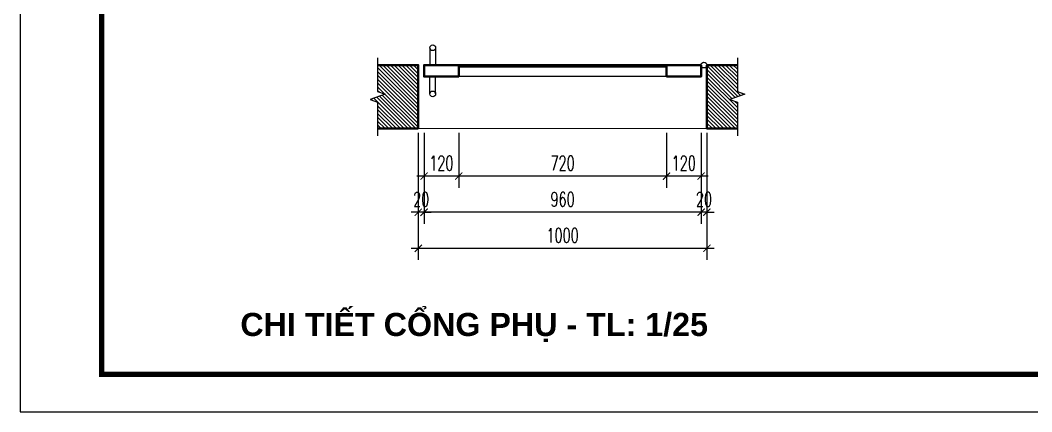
# Model space of a CAD drawing. Header units: millimetres. Extents: x -229618 to 2906, y -178063 to 96806.
# Drawn here: x -147429 to -140418, y -78701 to -75988 of the extents above; entities that cross this region are included whole.
import ezdxf
from ezdxf.enums import TextEntityAlignment as Align

# ---------------------------------------------------------------- set-up
doc = ezdxf.new("R2010")
doc.units = ezdxf.units.MM
doc.header["$LTSCALE"] = 200
doc.header["$MEASUREMENT"] = 0
doc.header["$PDMODE"] = 3
doc.header["$PDSIZE"] = 50
doc.layers.get('0').update_dxf_attribs({"color": 95, "linetype": 'CONTINUOUS'})
doc.layers.get('DEFPOINTS').update_dxf_attribs({"linetype": 'CONTINUOUS'})
for name, color, linetype, lineweight in [('cat', 1, 'CONTINUOUS', 40), ('hatch', 250, 'CONTINUOUS', 5), ('thay', 7, 'CONTINUOUS', 18)]:
    doc.layers.add(name, color=color, linetype=linetype, lineweight=lineweight)
for name, color, linetype in [('CUA', 145, 'CONTINUOUS'), ('DIM', 251, 'CONTINUOUS'), ('KHUNGTEN', 7, 'CONTINUOUS'), ('TEXT', 33, 'CONTINUOUS')]:
    doc.layers.add(name, color=color, linetype=linetype)
doc.layers.add('in', color=203, linetype='CONTINUOUS', lineweight=5, plot=False)
doc.styles.add('Aria H B iso', font='Vharialb_0.ttf')
doc.styles.add('Scale', font='vnsimli.shx', dxfattribs={"width": 0.65, "bigfont": 'bigfont.shx'})
doc.dimstyles.new('Scale', dxfattribs={"dimscale": 75, "dimtxt": 2, "dimasz": 1, "dimexe": 1.6, "dimexo": 0, "dimgap": 0.8, "dimtad": 1, "dimdec": 0, "dimzin": 0, "dimdsep": 46, "dimtxsty": 'Scale', "dimblk": 'ARCHTICK', "dimcen": 0.1, "dimdle": 1, "dimclrd": 256, "dimclre": 256, "dimclrt": 3, "dimadec": 0, "dimazin": 0, "dimtfac": 1, "dimtdec": 0, "dimtix": 1, "dimtmove": 2, "dimatfit": 3, "dimldrblk": 'ARCHTICK', "dimfxl": 0, "dimtolj": 1, "dimtzin": 0, "dimarcsym": 0})

# ---------------------------------------------------------------- blocks, each defined once
blk = doc.blocks.new('KhungA3')
at = {"layer": 'DEFPOINTS', "color": 8}
blk.add_lwpolyline([(-3.74, 3.81), (416.31, 3.81), (416.31, 300.81), (-3.74, 300.81)], close=True, dxfattribs=at)
at = {"layer": 'KHUNGTEN', "color": 4, "const_width": 0.724}
blk.add_lwpolyline([(7.54, 8.99), (411.13, 8.99), (411.13, 295.64), (7.54, 295.64)], close=True, dxfattribs=at)
blk = doc.blocks.new('_ArchTick')
at = {"color": 0, "linetype": 'ByBlock', "const_width": 0.15}
blk.add_lwpolyline([(-0.5, -0.5), (0.5, 0.5)], dxfattribs=at)
blk = doc.blocks.new('*D1654')
at = {"layer": 'DEFPOINTS', "color": 0, "linetype": 'Continuous'}
for p in [(-142710.1, -76768.3), (-142670.1, -76768.3), (-142710.1, -77318.1)]:
    blk.add_point(p, dxfattribs=at)
at = {"layer": 'DIM', "linetype": 'Continuous', "lineweight": -2}
for p, q in [((-142710.1, -76768.3), (-142710.1, -77398.1)), ((-142670.1, -76768.3), (-142670.1, -77398.1)), ((-142710.1, -77318.1), (-142760.1, -77318.1)), ((-142670.1, -77318.1), (-142710.1, -77318.1)), ((-142670.1, -77318.1), (-142620.1, -77318.1))]:
    blk.add_line(p, q, dxfattribs=at)
at = {"layer": 'DIM', "linetype": 'Continuous', "lineweight": -2, "xscale": 50, "yscale": 50, "zscale": 50}
blk.add_blockref('_ArchTick', (-142710.1, -77318.1), dxfattribs=at)
at = {"layer": 'DIM', "linetype": 'Continuous', "lineweight": -2, "xscale": 50, "yscale": 50, "zscale": 50, "rotation": 180}
blk.add_blockref('_ArchTick', (-142670.1, -77318.1), dxfattribs=at)
at = {"layer": 'DIM', "color": 3, "linetype": 'Continuous', "insert": (-142690.1, -77228.1), "char_height": 100, "attachment_point": 5, "style": 'Scale'}
blk.add_mtext('\\A1;20', dxfattribs=at)
blk = doc.blocks.new('*D1655')
at = {"layer": 'DEFPOINTS', "color": 0, "linetype": 'Continuous'}
for p in [(-142950.1, -76768.3), (-142710.1, -76768.3), (-142950.1, -77068.1)]:
    blk.add_point(p, dxfattribs=at)
at = {"layer": 'DIM', "linetype": 'Continuous', "lineweight": -2}
for p, q in [((-142950.1, -76768.3), (-142950.1, -77148.1)), ((-142710.1, -76768.3), (-142710.1, -77148.1)), ((-142660.1, -77068.1), (-143000.1, -77068.1))]:
    blk.add_line(p, q, dxfattribs=at)
at = {"layer": 'DIM', "linetype": 'Continuous', "lineweight": -2, "xscale": 50, "yscale": 50, "zscale": 50, "rotation": 180}
blk.add_blockref('_ArchTick', (-142950.1, -77068.1), dxfattribs=at)
at = {"layer": 'DIM', "linetype": 'Continuous', "lineweight": -2, "xscale": 50, "yscale": 50, "zscale": 50}
blk.add_blockref('_ArchTick', (-142710.1, -77068.1), dxfattribs=at)
at = {"layer": 'DIM', "color": 3, "linetype": 'Continuous', "insert": (-142830.1, -76978.1), "char_height": 100, "attachment_point": 5, "style": 'Scale'}
blk.add_mtext('\\A1;120', dxfattribs=at)
blk = doc.blocks.new('*D1656')
at = {"layer": 'DEFPOINTS', "color": 0, "linetype": 'Continuous'}
for p in [(-144390.1, -76768.3), (-142950.1, -76768.3), (-144390.1, -77068.1)]:
    blk.add_point(p, dxfattribs=at)
at = {"layer": 'DIM', "linetype": 'Continuous', "lineweight": -2}
for p, q in [((-144390.1, -76768.3), (-144390.1, -77148.1)), ((-142950.1, -76768.3), (-142950.1, -77148.1)), ((-142900.1, -77068.1), (-144440.1, -77068.1))]:
    blk.add_line(p, q, dxfattribs=at)
at = {"layer": 'DIM', "linetype": 'Continuous', "lineweight": -2, "xscale": 50, "yscale": 50, "zscale": 50, "rotation": 180}
blk.add_blockref('_ArchTick', (-144390.1, -77068.1), dxfattribs=at)
at = {"layer": 'DIM', "linetype": 'Continuous', "lineweight": -2, "xscale": 50, "yscale": 50, "zscale": 50}
blk.add_blockref('_ArchTick', (-142950.1, -77068.1), dxfattribs=at)
at = {"layer": 'DIM', "color": 3, "linetype": 'Continuous', "insert": (-143670.1, -76978.1), "char_height": 100, "attachment_point": 5, "style": 'Scale'}
blk.add_mtext('\\A1;720', dxfattribs=at)
blk = doc.blocks.new('*D1657')
at = {"layer": 'DEFPOINTS', "color": 0, "linetype": 'Continuous'}
for p in [(-144630.1, -76768.3), (-144390.1, -76768.3), (-144630.1, -77068.1)]:
    blk.add_point(p, dxfattribs=at)
at = {"layer": 'DIM', "linetype": 'Continuous', "lineweight": -2}
for p, q in [((-144630.1, -76768.3), (-144630.1, -77148.1)), ((-144390.1, -76768.3), (-144390.1, -77148.1)), ((-144340.1, -77068.1), (-144680.1, -77068.1))]:
    blk.add_line(p, q, dxfattribs=at)
at = {"layer": 'DIM', "linetype": 'Continuous', "lineweight": -2, "xscale": 50, "yscale": 50, "zscale": 50, "rotation": 180}
blk.add_blockref('_ArchTick', (-144630.1, -77068.1), dxfattribs=at)
at = {"layer": 'DIM', "linetype": 'Continuous', "lineweight": -2, "xscale": 50, "yscale": 50, "zscale": 50}
blk.add_blockref('_ArchTick', (-144390.1, -77068.1), dxfattribs=at)
at = {"layer": 'DIM', "color": 3, "linetype": 'Continuous', "insert": (-144510.1, -76978.1), "char_height": 100, "attachment_point": 5, "style": 'Scale'}
blk.add_mtext('\\A1;120', dxfattribs=at)
blk = doc.blocks.new('*D1658')
at = {"layer": 'DEFPOINTS', "color": 0, "linetype": 'Continuous'}
for p in [(-144670.1, -76768.3), (-144630.1, -76768.3), (-144670.1, -77318.1)]:
    blk.add_point(p, dxfattribs=at)
at = {"layer": 'DIM', "linetype": 'Continuous', "lineweight": -2}
for p, q in [((-144670.1, -76768.3), (-144670.1, -77398.1)), ((-144630.1, -76768.3), (-144630.1, -77398.1)), ((-144670.1, -77318.1), (-144720.1, -77318.1)), ((-144630.1, -77318.1), (-144670.1, -77318.1)), ((-144630.1, -77318.1), (-144580.1, -77318.1))]:
    blk.add_line(p, q, dxfattribs=at)
at = {"layer": 'DIM', "linetype": 'Continuous', "lineweight": -2, "xscale": 50, "yscale": 50, "zscale": 50}
blk.add_blockref('_ArchTick', (-144670.1, -77318.1), dxfattribs=at)
at = {"layer": 'DIM', "linetype": 'Continuous', "lineweight": -2, "xscale": 50, "yscale": 50, "zscale": 50, "rotation": 180}
blk.add_blockref('_ArchTick', (-144630.1, -77318.1), dxfattribs=at)
at = {"layer": 'DIM', "color": 3, "linetype": 'Continuous', "insert": (-144650.1, -77228.1), "char_height": 100, "attachment_point": 5, "style": 'Scale'}
blk.add_mtext('\\A1;20', dxfattribs=at)
blk = doc.blocks.new('*D1659')
at = {"layer": 'DEFPOINTS', "color": 0, "linetype": 'Continuous'}
for p in [(-144630.1, -76768.3), (-142710.1, -76768.3), (-144630.1, -77318.1)]:
    blk.add_point(p, dxfattribs=at)
at = {"layer": 'DIM', "linetype": 'Continuous', "lineweight": -2}
for p, q in [((-144630.1, -76768.3), (-144630.1, -77398.1)), ((-142710.1, -76768.3), (-142710.1, -77398.1)), ((-142660.1, -77318.1), (-144680.1, -77318.1))]:
    blk.add_line(p, q, dxfattribs=at)
at = {"layer": 'DIM', "linetype": 'Continuous', "lineweight": -2, "xscale": 50, "yscale": 50, "zscale": 50, "rotation": 180}
blk.add_blockref('_ArchTick', (-144630.1, -77318.1), dxfattribs=at)
at = {"layer": 'DIM', "linetype": 'Continuous', "lineweight": -2, "xscale": 50, "yscale": 50, "zscale": 50}
blk.add_blockref('_ArchTick', (-142710.1, -77318.1), dxfattribs=at)
at = {"layer": 'DIM', "color": 3, "linetype": 'Continuous', "insert": (-143670.1, -77228.1), "char_height": 100, "attachment_point": 5, "style": 'Scale'}
blk.add_mtext('\\A1;960', dxfattribs=at)
blk = doc.blocks.new('*D1660')
at = {"layer": 'DEFPOINTS', "color": 0, "linetype": 'Continuous'}
for p in [(-144670.1, -76768.3), (-142670.1, -76768.3), (-142670.1, -77568.1)]:
    blk.add_point(p, dxfattribs=at)
at = {"layer": 'DIM', "linetype": 'Continuous', "lineweight": -2}
for p, q in [((-144670.1, -76768.3), (-144670.1, -77648.1)), ((-142670.1, -76768.3), (-142670.1, -77648.1)), ((-144720.1, -77568.1), (-142620.1, -77568.1))]:
    blk.add_line(p, q, dxfattribs=at)
at = {"layer": 'DIM', "linetype": 'Continuous', "lineweight": -2, "xscale": 50, "yscale": 50, "zscale": 50, "rotation": 180}
blk.add_blockref('_ArchTick', (-144670.1, -77568.1), dxfattribs=at)
at = {"layer": 'DIM', "linetype": 'Continuous', "lineweight": -2, "xscale": 50, "yscale": 50, "zscale": 50}
blk.add_blockref('_ArchTick', (-142670.1, -77568.1), dxfattribs=at)
at = {"layer": 'DIM', "color": 3, "linetype": 'Continuous', "insert": (-143670.1, -77478.1), "char_height": 100, "attachment_point": 5, "style": 'Scale'}
blk.add_mtext('\\A1;1000', dxfattribs=at)

msp = doc.modelspace()

# ---------------------------------------------------------------- hatches: boundary and pattern name
at = {"layer": 'hatch'}
h = msp.add_hatch(dxfattribs=at)
h.set_pattern_fill('ANSI31', color=256, scale=150, style=0)
h.set_pattern_definition([(135, (-39192.725, 6033.422), (13.2582521, 13.2582521), [])])
h.paths.add_polyline_path([(-144951.6, -76298.6), (-144670.1, -76298.6), (-144670.1, -76738.6), (-144951.6, -76738.6), (-144951.6, -76556.1), (-145003.2, -76537.4), (-144900.1, -76499.9), (-144951.6, -76481.1)])
h = msp.add_hatch(dxfattribs=at)
h.set_pattern_fill('ANSI31', color=256, scale=150, style=0)
h.set_pattern_definition([(135, (-149647.974, 136363.765), (13.2582521, 13.2582521), [])])
h.paths.add_polyline_path([(-142670.1, -76298.6), (-142458.9, -76298.6), (-142458.9, -76481.1), (-142407.4, -76499.9), (-142510.4, -76537.4), (-142458.9, -76556.1), (-142458.9, -76738.6), (-142670.1, -76738.6)])

# ---------------------------------------------------------------- linework, layer by layer
at = {"layer": 'cat', "linetype": 'Continuous'}
for points in [[(-144670.1, -76738.6), (-144670.1, -76298.6), (-144951.6, -76298.6)], [(-144670.1, -76738.6), (-144951.6, -76738.6)]]:
    msp.add_lwpolyline(points, dxfattribs=at)
for points in [[(-144390.1, -76378.6), (-144630.1, -76378.6), (-144630.1, -76298.6), (-144390.1, -76298.6)], [(-142950.1, -76378.6), (-142710.1, -76378.6), (-142710.1, -76298.6), (-142950.1, -76298.6)]]:
    msp.add_lwpolyline(points, close=True, dxfattribs=at)
at = {"layer": 'cat'}
msp.add_lwpolyline([(-142950.1, -76298.6), (-144390.1, -76298.6), (-144390.1, -76308.6), (-142950.1, -76308.6)], close=True, dxfattribs=at)
msp.add_lwpolyline([(-142458.9, -76738.6), (-142670.1, -76738.6), (-142670.1, -76298.6), (-142458.9, -76298.6)], dxfattribs=at)
at = {"layer": 'CUA'}
for p, q in [((-144590.1, -76178.6), (-144590.1, -76298.6)), ((-144550.1, -76178.6), (-144550.1, -76298.6)), ((-144590.1, -76498.6), (-144590.1, -76378.6)), ((-144550.1, -76498.6), (-144550.1, -76378.6)), ((-142950.1, -76378.6), (-144390.1, -76378.6))]:
    msp.add_line(p, q, dxfattribs=at)
for centre in [(-144570.1, -76178.6), (-142690.1, -76298.6), (-144570.1, -76498.6)]:
    msp.add_circle(centre, 20, dxfattribs=at)
at = {"layer": 'DIM', "linetype": 'Continuous'}
for points in [[(-144951.6, -76248.6), (-144951.6, -76481.1), (-144900.1, -76499.9), (-145003.2, -76537.4), (-144951.6, -76556.1), (-144951.6, -76788.6)], [(-142458.9, -76248.6), (-142458.9, -76481.1), (-142407.4, -76499.9), (-142510.4, -76537.4), (-142458.9, -76556.1), (-142458.9, -76788.6)]]:
    msp.add_lwpolyline(points, dxfattribs=at)
at = {"layer": 'in'}
msp.add_lwpolyline([(-147428.7, -63850.5), (-126426.6, -63850.5), (-126426.6, -78700.5), (-147428.7, -78700.5)], close=True, dxfattribs=at)
at = {"layer": 'thay'}
msp.add_line((-144670.1, -76738.6), (-142670.1, -76738.6), dxfattribs=at)

# ---------------------------------------------------------------- block references
at = {"layer": 'thay', "xscale": 50, "yscale": 50, "zscale": 50.00000000000006}
msp.add_blockref('KhungA3', (-147241.8, -78891.2), dxfattribs=at)

# ---------------------------------------------------------------- texts
at = {"layer": 'TEXT', "style": 'Aria H B iso'}
msp.add_text('chi tiÕt cæng phô - TL: 1/25', height=160, dxfattribs=at).set_placement((-144282.7, -78175.8), align=Align.CENTER)

# ---------------------------------------------------------------- dimensions: what is measured, and where the dimension line sits
at = {"layer": 'DIM', "linetype": 'Continuous'}
for base, p1, p2, picture, middle in [((-144670.1, -77318.1), (-144630.1, -76768.3), (-144670.1, -76768.3), '*D1658', (-144650.1, -77228.1)), ((-142670.1, -77568.1), (-144670.1, -76768.3), (-142670.1, -76768.3), '*D1660', (-143670.1, -77478.1)), ((-144630.1, -77068.1), (-144390.1, -76768.3), (-144630.1, -76768.3), '*D1657', (-144510.1, -76978.1)), ((-144630.1, -77318.1), (-142710.1, -76768.3), (-144630.1, -76768.3), '*D1659', (-143670.1, -77228.1)), ((-144390.1, -77068.1), (-142950.1, -76768.3), (-144390.1, -76768.3), '*D1656', (-143670.1, -76978.1)), ((-142950.1, -77068.1), (-142710.1, -76768.3), (-142950.1, -76768.3), '*D1655', (-142830.1, -76978.1)), ((-142710.1, -77318.1), (-142670.1, -76768.3), (-142710.1, -76768.3), '*D1654', (-142690.1, -77228.1))]:
    dim = msp.add_linear_dim(base=base, p1=p1, p2=p2, angle=180, dimstyle='Scale', override={"dimscale": 50, "dimlfac": 0.5}, dxfattribs=at)
    dim.commit()
    dim.dimension.update_dxf_attribs({"geometry": picture, "text_midpoint": middle})

doc.saveas('drawing.dxf')
